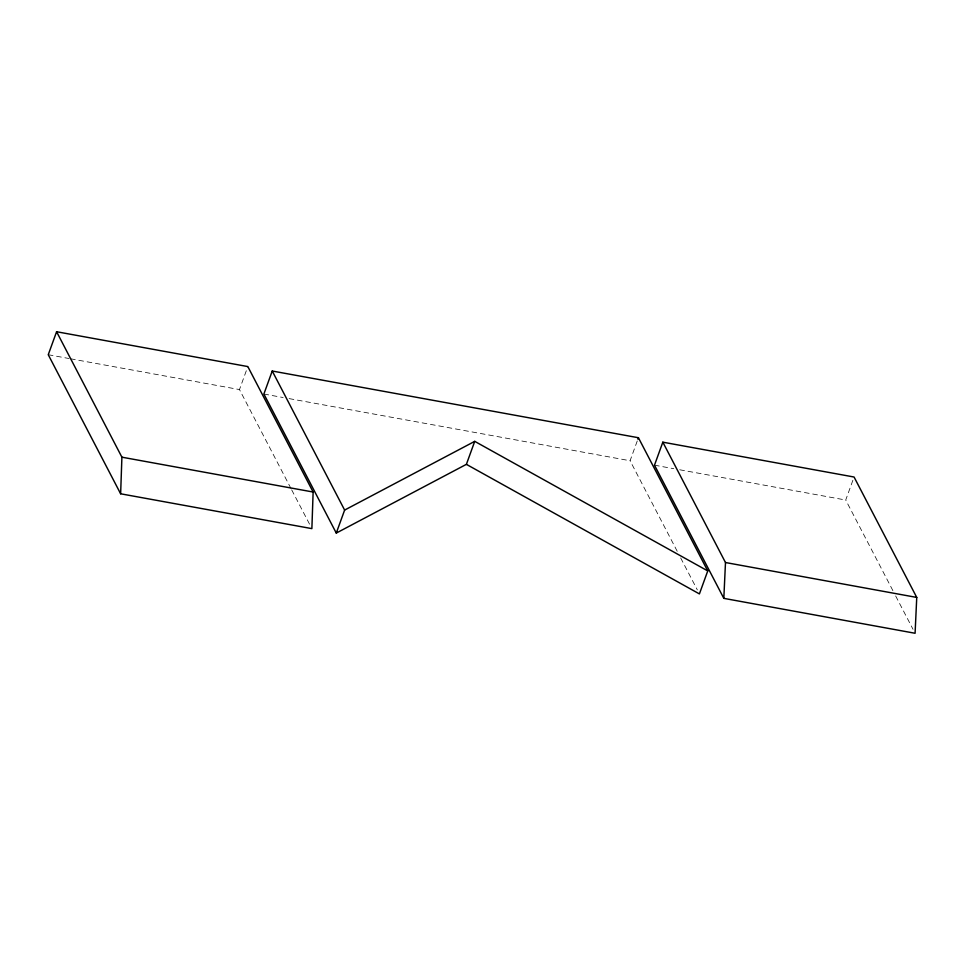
<?xml version="1.0" encoding="UTF-8"?>
<svg xmlns="http://www.w3.org/2000/svg" width="965" height="965" viewBox="0 0 965 965"><rect width="100%" height="100%" fill="white"/><g stroke="black" fill="none" stroke-linecap="round" stroke-linejoin="round"><path stroke-width="0.72" stroke-dasharray="4.83 3.62" d="M290.984 488.519L239.477 389.57L247.824 366.567M677.225 551.292L630.085 460.739L637.383 440.607M892.89 590.628L845.726 500.027L853.579 478.375M48.25 354.722L69.01 358.51M70.481 358.775L239.477 389.57M263.891 394.022L283.167 397.532M289.102 398.605L630.085 460.739M654.487 465.178L673.763 468.688M679.698 469.774L845.726 500.027M895.665 595.96L913.011 629.276M680.687 557.951L697.333 589.917M291.683 489.858L309.789 524.622"/><path stroke-width="1.45" d="M120.637 493.791L121.904 457.181L56.597 331.731L247.824 366.567L313.13 492.029L311.876 528.627L120.637 493.791L48.25 354.722L56.597 331.731M723.822 598.36L725.487 562.523L662.834 442.175L854.073 477.024L916.75 597.432L915.085 633.269L723.822 598.36L654.487 465.178L662.834 442.175M707.755 570.918L638.432 437.736L272.239 371.018L263.891 394.022L336.278 533.078L466.385 464.346L474.732 441.355L707.755 570.918L699.408 593.909L466.385 464.346M336.278 533.078L344.626 510.075L474.732 441.355M637.901 439.171L638.432 437.736M725.487 562.523L916.75 597.432M121.904 457.181L313.13 492.029M272.239 371.018L344.626 510.075"/></g></svg>
